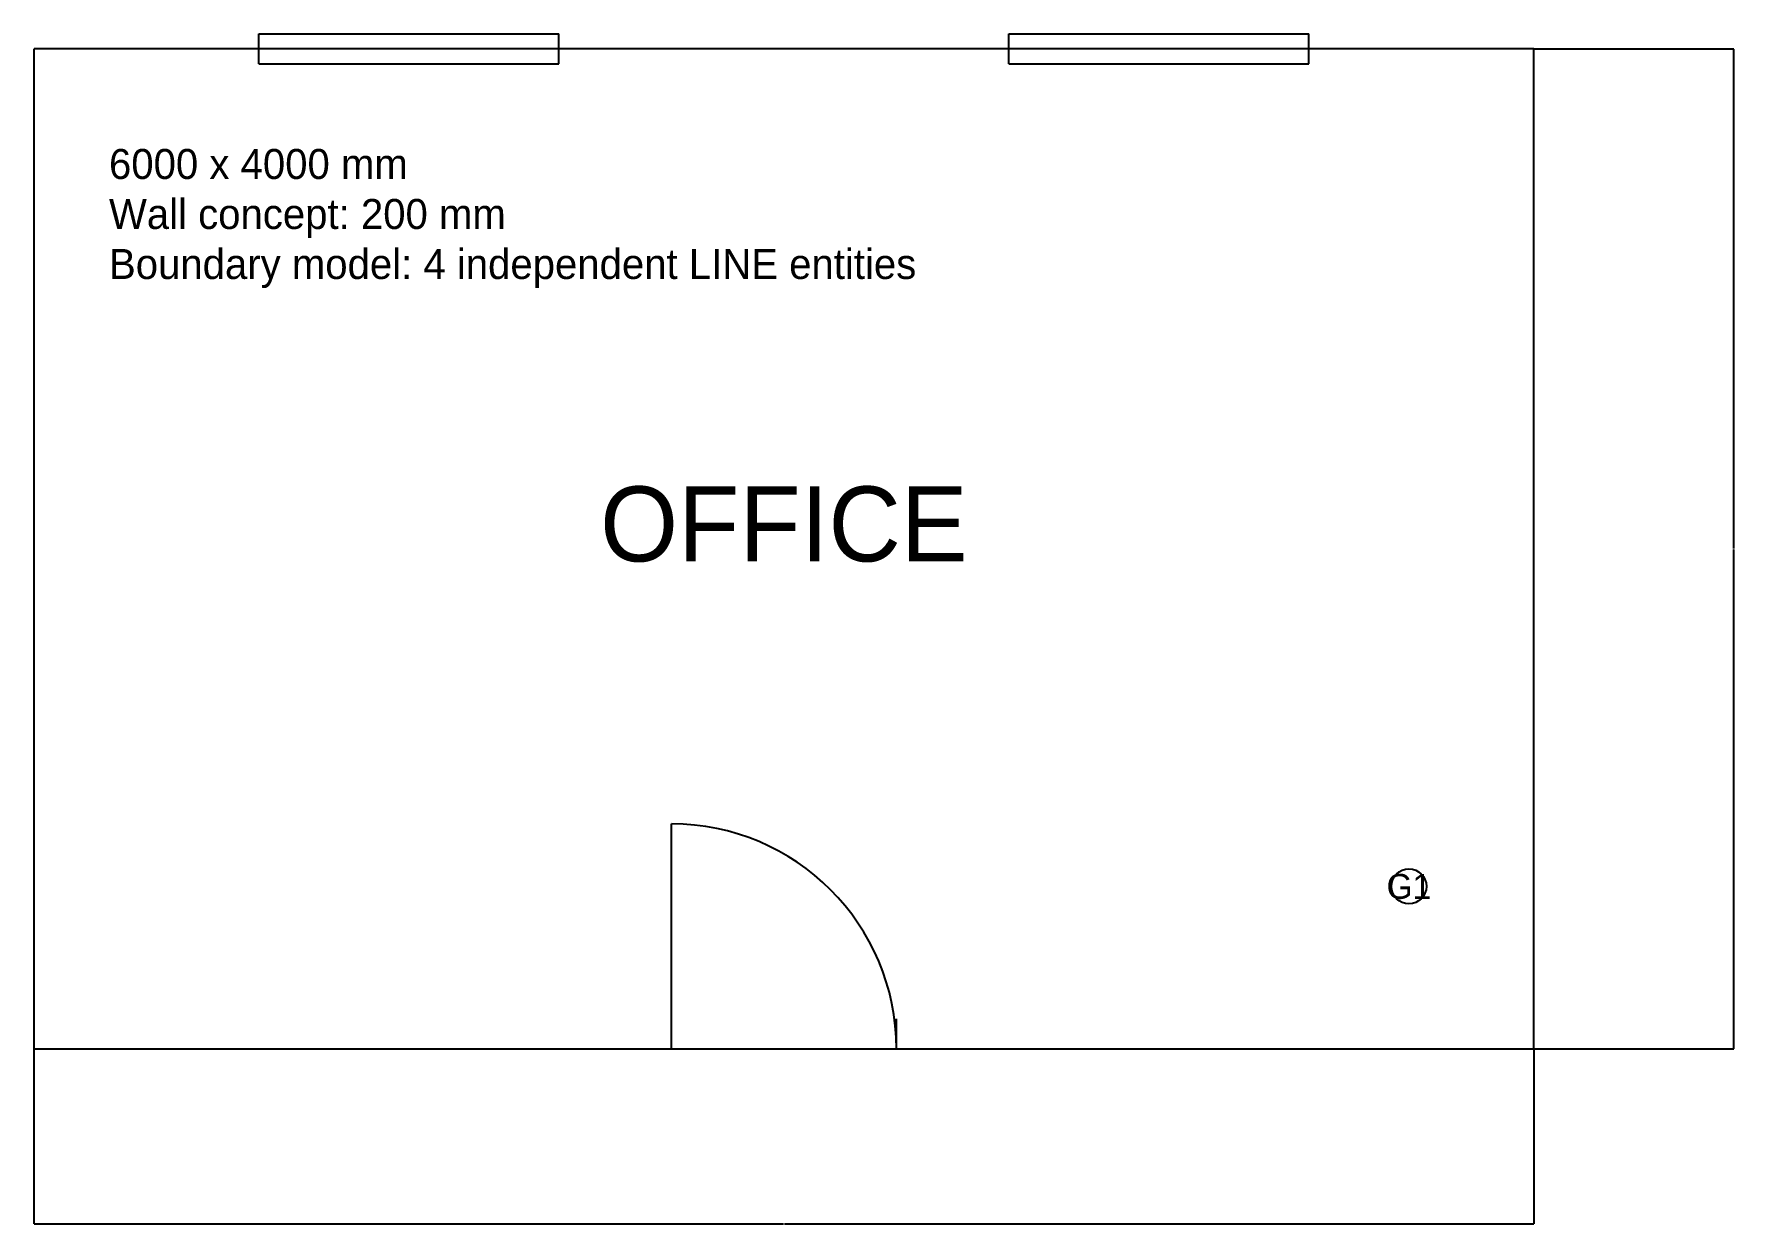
# Model space of a CAD drawing. Header units: millimetres. Extents: x 0 to 6801, y -701 to 4060.
import ezdxf
from ezdxf.enums import TextEntityAlignment as Align

# ---------------------------------------------------------------- set-up
doc = ezdxf.new("R2010")
doc.units = ezdxf.units.MM
for name, color, linetype in [('A-DIMS', 1, 'Continuous'), ('A-DOOR', 2, 'Continuous'), ('A-GRID', 6, 'Continuous'), ('A-TEXT', 3, 'Continuous'), ('A-WALL', 7, 'Continuous'), ('A-WINDOW', 4, 'Continuous')]:
    doc.layers.add(name, color=color, linetype=linetype)
doc.dimstyles.get("Standard").update_dxf_attribs({"dimtxt": 2.5, "dimasz": 2.5, "dimexe": 1.25, "dimexo": 0.625, "dimtad": 1, "dimcen": 2.5, "dimazin": 3, "dimtfac": 1, "dimtmove": 0, "dimatfit": 3, "dimarcsym": 0})

# ---------------------------------------------------------------- blocks, each defined once
blk = doc.blocks.new('_CLOSEDFILLED')
at = {"color": 0, "linetype": 'ByBlock'}
blk.add_solid([(-1, 0), (0, 0), (-1, 0)], dxfattribs=at)
blk = doc.blocks.new('*D0')
at = {"transparency": 16777216}
for p, q in [((0, 0), (0, -700)), ((6000, 0), (6000, -700)), ((0.25, -700), (2998, -700)), ((3002, -700), (5999.75, -700))]:
    blk.add_line(p, q, dxfattribs=at)
at = {"layer": 'Defpoints', "transparency": 16777216}
for p in [(0, 0), (6000, 0), (0, -700)]:
    blk.add_point(p, dxfattribs=at)
at = {"layer": 'A-DIMS', "transparency": 16777216, "xscale": 0.25, "yscale": 0.25, "rotation": 180}
blk.add_blockref('_CLOSEDFILLED', (0, -700), dxfattribs=at)
at = {"layer": 'A-DIMS', "transparency": 16777216, "xscale": 0.25, "yscale": 0.25}
blk.add_blockref('_CLOSEDFILLED', (6000, -700), dxfattribs=at)
at = {"layer": 'A-DIMS', "transparency": 16777216, "insert": (3000, -700), "char_height": 1, "attachment_point": 5}
blk.add_mtext('6000', dxfattribs=at)
blk = doc.blocks.new('*D2')
at = {"transparency": 16777216}
for p, q in [((6000, 4000), (6800, 4000)), ((6800, 2002), (6800, 3999.75)), ((6800, 0.25), (6800, 1998)), ((6000, 0), (6800, 0))]:
    blk.add_line(p, q, dxfattribs=at)
at = {"layer": 'Defpoints', "transparency": 16777216}
for p in [(6000, 4000), (6000, 0), (6800, 0)]:
    blk.add_point(p, dxfattribs=at)
at = {"layer": 'A-DIMS', "transparency": 16777216, "xscale": 0.25, "yscale": 0.25}
for p, rotation in [((6800, 4000), 90), ((6800, 0), 270)]:
    blk.add_blockref('_CLOSEDFILLED', p, dxfattribs=dict(at, rotation=rotation))
at = {"layer": 'A-DIMS', "transparency": 16777216, "insert": (6800, 2000), "char_height": 1, "attachment_point": 5, "rotation": 90}
blk.add_mtext('4000', dxfattribs=at)

msp = doc.modelspace()

# ---------------------------------------------------------------- linework, layer by layer
at = {"layer": 'A-DOOR'}
for p, q in [((2550, 0), (2550, 900)), ((2550, 0), (2550, 120)), ((3450, 0), (3450, 120))]:
    msp.add_line(p, q, dxfattribs=at)
msp.add_arc((2550, 0), 900, 0, 90, dxfattribs=at)
at = {"layer": 'A-GRID'}
msp.add_circle((5500, 650), 70, dxfattribs=at)
at = {"layer": 'A-WALL'}
for p, q in [((6000, 4000), (0, 4000)), ((0, 4000), (0, 0)), ((6000, 0), (6000, 4000)), ((0, 0), (6000, 0))]:
    msp.add_line(p, q, dxfattribs=at)
at = {"layer": 'A-WINDOW'}
for p, q in [((900, 4060), (2100, 4060)), ((900, 3940), (900, 4060)), ((2100, 3940), (2100, 4060)), ((3900, 4060), (5100, 4060)), ((3900, 3940), (3900, 4060)), ((5100, 3940), (5100, 4060)), ((900, 3940), (2100, 3940)), ((3900, 3940), (5100, 3940))]:
    msp.add_line(p, q, dxfattribs=at)

# ---------------------------------------------------------------- texts
at = {"layer": 'A-GRID'}
msp.add_text('G1', height=100, dxfattribs=at).set_placement((5500, 650), align=Align.MIDDLE_CENTER)
at = {"layer": 'A-TEXT'}
msp.add_text('OFFICE', height=300, dxfattribs=at).set_placement((3000, 2100), align=Align.MIDDLE_CENTER)
at = {"layer": 'A-TEXT', "insert": (300, 3600), "char_height": 120, "attachment_point": 1}
msp.add_mtext('6000 x 4000 mm\\PWall concept: 200 mm\\PBoundary model: 4 independent LINE entities', dxfattribs=at)

# ---------------------------------------------------------------- dimensions: what is measured, and where the dimension line sits
at = {"layer": 'A-DIMS'}
dim = msp.add_linear_dim(base=(6800, 0), p1=(6000, 0), p2=(6000, 4000), angle=90, dimstyle='Standard', dxfattribs=at)
dim.commit()
dim.dimension.update_dxf_attribs({"geometry": '*D2', "text_midpoint": (6800, 2000)})
dim = msp.add_linear_dim(base=(0, -700), p1=(0, 0), p2=(6000, 0), dimstyle='Standard', dxfattribs=at)
dim.commit()
dim.dimension.update_dxf_attribs({"geometry": '*D0', "text_midpoint": (3000, -700)})

doc.saveas('drawing.dxf')
